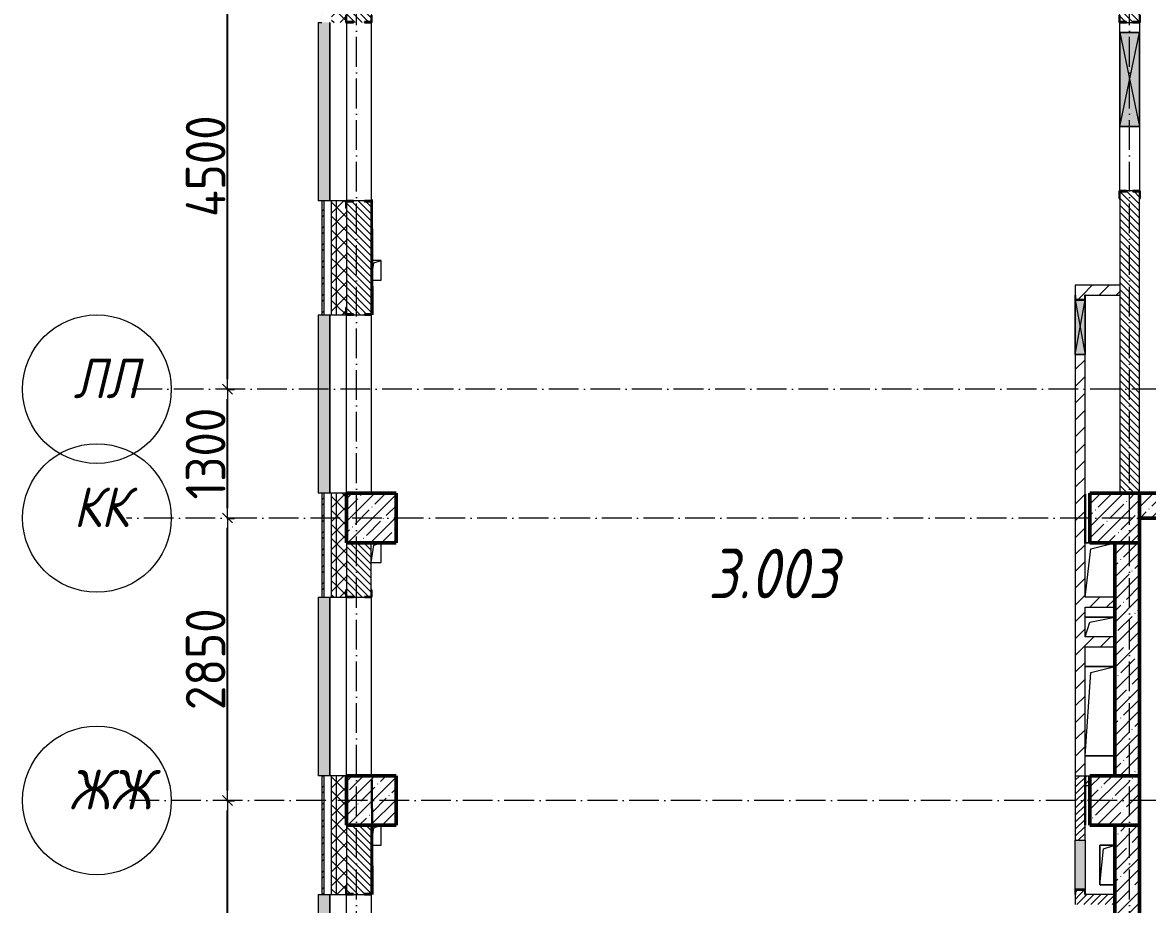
# Model space of a CAD drawing. Header units: millimetres. Extents: x -213536 to 1564669, y -45299 to 942238.
# Drawn here: x 544003 to 555352, y 344162 to 353062 of the extents above; entities that cross this region are included whole.
import ezdxf

# ---------------------------------------------------------------- set-up
doc = ezdxf.new("R2010")
doc.units = ezdxf.units.MM
doc.linetypes.add('50_200_ШТРИХ_1Т_ш5_п1_п1_', pattern=[700, 500, -100, 0, -100])
for name, color, linetype, lineweight in [('2.4) ПГП вычит ЖБбалки 0.4 м -', 24, 'Continuous', 30), ('5) Швы', 2, 'Continuous', 30), ('A-____-____-DIMS', 7, 'Continuous', 9), ('A-DETL-GENF-OTLN', 7, 'Continuous', 9), ('A-FLOR-____-OTLN', 7, 'Continuous', 9), ('A-GENM-____-MCUT', 7, 'Continuous', 25), ('A-GENM-____-OTLN', 7, 'Continuous', 9), ('A-GENM-____-OTLN-1', 7, 'Continuous', 25), ('A-GLAZ-____-OTLN', 7, 'Continuous', 9), ('A-WALL-____-MCUT', 7, 'Continuous', 13), ('A-WALL-____-MCUT-1', 7, 'Continuous', 9), ('A-WALL-____-MCUT-2', 7, 'Continuous', 50), ('A-WALL-____-OTLN', 7, 'Continuous', 9), ('A-WALL-____-PATT-1', 7, 'Continuous', 9), ('A-WALL-FNSH-MCUT-1', 7, 'Continuous', 9), ('I-WALL-____-OTLN', 7, 'Continuous', 9), ('S-COLS-____-MCUT', 7, 'Continuous', 50), ('S-COLS-____-OTLN', 7, 'Continuous', 9), ('S-GRID-____-IDEN', 7, 'Continuous', 9), ('S-GRID-____-OTLN-1', 7, '50_200_ШТРИХ_1Т_ш5_п1_п1_', 9), ('Марки помещений', 7, 'Continuous', 9)]:
    doc.layers.add(name, color=color, linetype=linetype, lineweight=lineweight)
doc.layers.add('A-GLAZ-____-OTLN-1', color=7, linetype='Continuous', lineweight=9, true_color=0xc0c0c0)
doc.styles.add('ISOCPEUR_I_2', font='isocpeui.ttf', dxfattribs={"width": 0.85, "height": 2.3})
doc.styles.add('ISOCPEUR_I_9', font='isocpeui.ttf', dxfattribs={"width": 0.9, "height": 250})
doc.styles.add('СПДС', font='isocpeur.ttf', dxfattribs={"width": 0.9})
doc.dimstyles.new('Размера А3', dxfattribs={"dimtxt": 200, "dimasz": 100, "dimexe": 70, "dimexo": 100, "dimgap": 20, "dimtad": 1, "dimdec": 0, "dimrnd": 10, "dimzin": 0, "dimdsep": 46, "dimtxsty": 'СПДС', "dimblk": 'ARROWHEAD_6', "dimcen": 1, "dimclrd": 256, "dimclre": 256, "dimclrt": 256, "dimazin": 0, "dimtfac": 1, "dimtdec": 0, "dimtmove": 2, "dimatfit": 3, "dimfxl": 1, "dimtolj": 1, "dimtzin": 0, "dimarcsym": 0})
pattern_1 = [(135, (549721.475, 286281.11), (-35.35534, -35.35534), [])]
pattern_2 = [(45, (549721.475, 286281.11), (-35.35534, 35.35534), [])]
pattern_3 = [(45, (549721.47, 286281.11), (-114.04925, 114.04925), []), (45, (549835.52, 286281.11), (-114.04925, 114.04925), [201.612, -40.322, 3.353, -36.97])]
pattern_4 = [(45, (549721.47, 286281.11), (-84.85281, 84.85281), [])]
pattern_5 = [(45, (549721.47, 286281.11), (-70.71068, 70.71068), []), (135, (549721.47, 286281.11), (-70.71068, -70.71068), [])]

# ---------------------------------------------------------------- blocks, each defined once
blk = doc.blocks.new('BSC_Колонна _Прямоугольная - 500х500-V25-АР1_План отверстий 3 этажа в осях 1-64_Ю-ЯЯ')
at = {"layer": 'S-COLS-____-OTLN'}
h = blk.add_hatch(dxfattribs=at)
h.set_pattern_fill('FP_32', color=256, style=0, pattern_type=2)
h.set_pattern_definition([(45, (2200, -61781.04), (-114.04925, 114.04925), []), (45, (2314.05, -61781.04), (-114.04925, 114.04925), [201.613, -40.323, 3.353, -36.97])])
h.paths.add_polyline_path([(-250, -250), (250, -250), (250, 250), (-250, 250)], flags=0)
at = {"layer": 'S-COLS-____-MCUT'}
for p, q in [((250, 250), (-250, 250)), ((-250, 250), (-250, -250)), ((250, -250), (250, 250)), ((-250, -250), (250, -250))]:
    blk.add_line(p, q, dxfattribs=at)
blk = doc.blocks.new('BSC_Колонна _Прямоугольная - 500х500-V29-АР1_План отверстий 3 этажа в осях 1-64_Ю-ЯЯ')
at = {"layer": 'S-COLS-____-OTLN'}
h = blk.add_hatch(dxfattribs=at)
h.set_pattern_fill('FP_36', color=256, style=0, pattern_type=2)
h.set_pattern_definition([(45, (-5300, -61781.04), (-114.04925, 114.04925), []), (45, (-5185.95, -61781.04), (-114.04925, 114.04925), [201.613, -40.323, 3.353, -36.97])])
h.paths.add_polyline_path([(-250, -250), (250, -250), (250, 250), (-250, 250)], flags=0)
at = {"layer": 'S-COLS-____-MCUT'}
for p, q in [((250, 250), (-250, 250)), ((-250, 250), (-250, -250)), ((250, -250), (250, 250)), ((-250, -250), (250, -250))]:
    blk.add_line(p, q, dxfattribs=at)
blk = doc.blocks.new('BSC_Колонна _Прямоугольная - 500х500-V58-АР1_План отверстий 3 этажа в осях 1-64_Ю-ЯЯ')
at = {"layer": 'S-COLS-____-OTLN'}
h = blk.add_hatch(dxfattribs=at)
h.set_pattern_fill('FP_66', color=256, style=0, pattern_type=2)
h.set_pattern_definition([(45, (2200, -58931.04), (-114.04925, 114.04925), []), (45, (2314.05, -58931.04), (-114.04925, 114.04925), [201.613, -40.323, 3.353, -36.97])])
h.paths.add_polyline_path([(-250, -250), (250, -250), (250, 250), (-250, 250), (-250, -93)], flags=0)
at = {"layer": 'S-COLS-____-MCUT'}
for p, q in [((250, 250), (-250, 250)), ((-250, 250), (-250, -250)), ((250, -250), (250, 250)), ((-250, -250), (250, -250))]:
    blk.add_line(p, q, dxfattribs=at)
blk = doc.blocks.new('BSC_Колонна _Прямоугольная - 500х500-V59-АР1_План отверстий 3 этажа в осях 1-64_Ю-ЯЯ')
at = {"layer": 'S-COLS-____-OTLN'}
h = blk.add_hatch(dxfattribs=at)
h.set_pattern_fill('FP_67', color=256, style=0, pattern_type=2)
h.set_pattern_definition([(45, (-5300, -58931.04), (-114.04925, 114.04925), []), (45, (-5185.95, -58931.04), (-114.04925, 114.04925), [201.613, -40.323, 3.353, -36.97])])
h.paths.add_polyline_path([(-250, -250), (250, -250), (250, 250), (-250, 250)], flags=0)
at = {"layer": 'S-COLS-____-MCUT'}
for p, q in [((250, 250), (-250, 250)), ((-250, 250), (-250, -250)), ((250, -250), (250, 250)), ((-250, -250), (250, -250))]:
    blk.add_line(p, q, dxfattribs=at)
blk = doc.blocks.new('Фахверк_СКБ_Уголок - 250_2700-27497298-АР1_План отверстий 3 этажа в осях 1-64_Ю-ЯЯ')
at = {"layer": 'A-GENM-____-MCUT'}
for p, q in [((200, 181), (125, 181)), ((125, 181), (125, 106)), ((131, 106), (131, 175)), ((131, 175), (200, 175)), ((200, 175), (200, 181)), ((125, 106), (131, 106)), ((131, -6), (125, -6)), ((125, -6), (125, -81)), ((125, -81), (200, -81)), ((131, -75), (131, -6)), ((200, -75), (131, -75)), ((200, -81), (200, -75))]:
    blk.add_line(p, q, dxfattribs=at)
blk = doc.blocks.new('Фахверк_СКБ_Уголок - 200_3960-28268576-АР1_План отверстий 3 этажа в осях 1-64_Ю-ЯЯ')
at = {"layer": 'A-GENM-____-MCUT'}
for p, q in [((200, 156), (125, 156)), ((125, 156), (125, 81)), ((131, 81), (131, 150)), ((131, 150), (200, 150)), ((200, 150), (200, 156)), ((125, 81), (131, 81)), ((131, 19), (125, 19)), ((125, 19), (125, -56)), ((131, -50), (131, 19)), ((125, -56), (200, -56)), ((200, -50), (131, -50)), ((200, -56), (200, -50))]:
    blk.add_line(p, q, dxfattribs=at)
blk = doc.blocks.new('154_Стойка_СКБ_Уголок - СМ-2480_200-28346303-АР1_План отверстий 3 этажа в осях 1-64_Ю-ЯЯ')
at = {"layer": 'A-GENM-____-MCUT'}
for p, q in [((125, 156), (125, 81)), ((200, 156), (125, 156)), ((131, 81), (131, 150)), ((131, 150), (200, 150)), ((200, 150), (200, 156)), ((125, 81), (131, 81)), ((131, 19), (125, 19)), ((125, 19), (125, -56)), ((131, -50), (131, 19)), ((125, -56), (200, -56)), ((200, -50), (131, -50)), ((200, -56), (200, -50))]:
    blk.add_line(p, q, dxfattribs=at)
blk = doc.blocks.new('Стойка_Влож_Полоса боковая - Полоса-V164-АР1_План отверстий 3 этажа в осях 1-64_Ю-ЯЯ')
at = {"layer": 'A-GENM-____-OTLN'}
for p, q in [((-5, 60), (0, 60)), ((-5, -60), (-5, 60)), ((0, 31), (0, -31)), ((0, -60), (-5, -60))]:
    blk.add_line(p, q, dxfattribs=at)
blk = doc.blocks.new('AR_Отверстие Ниша - Лючок-32403493-АР1_План отверстий 3 этажа в осях 1-64_Ю-ЯЯ')
at = {"layer": 'A-GLAZ-____-OTLN'}
blk.add_hatch(color=256, dxfattribs=at).paths.add_polyline_path([(-250, 50), (-250, -50), (250, -50), (250, 50)], flags=0)
for p, q in [((-250, 50), (250, 50)), ((250, 50), (250, -50)), ((250, -50), (-250, -50))]:
    blk.add_line(p, q, dxfattribs=at)
blk = doc.blocks.new('154_Фахверк_СКБ_Швеллер - Тип_100_3960_зеркало-29769493-АР1_План отверстий 3 этажа в осях 1-64_Ю-ЯЯ')
at = {"layer": 'A-GENM-____-MCUT'}
for p, q in [((175, 50), (125, 50)), ((125, 50), (125, -50)), ((128, 47), (175, 47)), ((128, -47), (128, 47)), ((175, 47), (175, 50)), ((125, -50), (175, -50)), ((175, -47), (128, -47)), ((175, -50), (175, -47))]:
    blk.add_line(p, q, dxfattribs=at)
blk = doc.blocks.new('AR_Отверстие прямоугольное _в плите_ - AR_Отверстие прямоугольное _в плите_-30459278-АР1_План отверстий 3 этажа в осях 1-64_Ю-ЯЯ')
at = {"layer": 'A-GENM-____-OTLN'}
for p, q in [((75, 200), (-75, 200)), ((-75, 200), (-75, -200)), ((-75, -200), (-37, 163)), ((-37, 163), (75, 200)), ((-75, -200), (75, -200))]:
    blk.add_line(p, q, dxfattribs=at)
blk = doc.blocks.new('AR_Отверстие прямоугольное _в плите_ - AR_Отверстие прямоугольное _в плите_-30510733-АР1_План отверстий 3 этажа в осях 1-64_Ю-ЯЯ')
at = {"layer": 'A-GENM-____-OTLN'}
for p, q in [((50, 100), (-50, 100)), ((-50, -100), (-25, 75)), ((-25, 75), (50, 100)), ((50, -100), (50, 100)), ((-50, -100), (50, -100))]:
    blk.add_line(p, q, dxfattribs=at)
blk = doc.blocks.new('AR_Отверстие прямоугольное _в плите_ - AR_Отверстие прямоугольное _в плите_-V195-АР1_План отверстий 3 этажа в осях 1-64_Ю-ЯЯ')
at = {"layer": 'A-GENM-____-OTLN'}
for p, q in [((150, 100), (-150, 100)), ((-150, -100), (-100, 50)), ((-100, 50), (150, 100))]:
    blk.add_line(p, q, dxfattribs=at)
blk = doc.blocks.new('AR_Отверстие прямоугольное _в плите_ - AR_Отверстие прямоугольное _в плите_-30552638-АР1_План отверстий 3 этажа в осях 1-64_Ю-ЯЯ')
at = {"layer": 'A-GENM-____-OTLN'}
for p, q in [((-100, 275), (-150, 275)), ((-90, 215), (150, 275)), ((-150, -275), (-90, 215))]:
    blk.add_line(p, q, dxfattribs=at)
blk = doc.blocks.new('AR_Отверстие прямоугольное _в плите_ - AR_Отверстие прямоугольное _в плите_-V197-АР1_План отверстий 3 этажа в осях 1-64_Ю-ЯЯ')
at = {"layer": 'A-GENM-____-OTLN'}
for p, q in [((150, 450), (-150, 450)), ((-150, -450), (-90, 390)), ((-90, 390), (150, 450)), ((-150, -450), (150, -450))]:
    blk.add_line(p, q, dxfattribs=at)
blk = doc.blocks.new('Отлив_СКБ - Отлив витража_120_НВФ-31885689-АР1_План отверстий 3 этажа в осях 1-64_Ю-ЯЯ')
at = {"layer": 'A-GLAZ-____-OTLN-1'}
for points in [[(1800, 2), (1800, 120), (0, 120), (0, 2), (737, 2)], [(1800, 0), (1800, 2), (0, 2), (0, 0), (737, 0)]]:
    blk.add_hatch(color=256, dxfattribs=at).paths.add_polyline_path(points, flags=0)
at = {"layer": 'A-GLAZ-____-OTLN'}
for p, q in [((0, 83), (0, 120)), ((1800, 120), (0, 120)), ((1800, 120), (1800, 83)), ((0, 2), (1800, 2)), ((1800, 0), (0, 0))]:
    blk.add_line(p, q, dxfattribs=at)
blk = doc.blocks.new('AR_Отверстие прямоугольное _в стене_ - AR_Отверстие прямоугольное _в стене__ОВ-36912551-АР1_План отверстий 3 этажа в осях 1-64_Ю-ЯЯ')
at = {"layer": 'A-GLAZ-____-OTLN'}
blk.add_hatch(color=256, dxfattribs=at).paths.add_polyline_path([(275, -50), (275, 50), (-275, 50), (-275, -50)], flags=0)
at = {"layer": 'A-DETL-GENF-OTLN'}
for p, q in [((-275, -50), (-275, 50)), ((-275, 50), (275, 50)), ((275, 50), (-275, -50)), ((-275, 50), (275, -50)), ((275, 50), (-275, 50)), ((-275, 50), (-275, -50)), ((275, -50), (-275, -50)), ((-275, -50), (275, -50))]:
    blk.add_line(p, q, dxfattribs=at)
blk = doc.blocks.new('AR_Отверстие прямоугольное _в стене_ - AR_Отверстие прямоугольное _в стене__ОВ-36911224-АР1_План отверстий 3 этажа в осях 1-64_Ю-ЯЯ')
at = {"layer": 'A-GLAZ-____-OTLN'}
blk.add_hatch(color=256, dxfattribs=at).paths.add_polyline_path([(-475, -100), (475, -100), (475, 100), (-475, 100)], flags=0)
at = {"layer": 'A-DETL-GENF-OTLN'}
for p, q in [((-475, -100), (-475, 100)), ((-475, 100), (475, 100)), ((475, 100), (-475, -100)), ((-475, 100), (475, -100)), ((475, 100), (-475, 100)), ((-475, 100), (-475, -100)), ((475, 100), (475, -100)), ((475, -100), (475, 100)), ((475, -100), (-475, -100)), ((-475, -100), (475, -100))]:
    blk.add_line(p, q, dxfattribs=at)
blk = doc.blocks.new('154_Фахверк_СКБ_Швеллер - Тип_100_3960_зеркало-28515619-АР1_План отверстий 3 этажа в осях 1-64_Ю-ЯЯ')
at = {"layer": 'A-GENM-____-MCUT'}
for p, q in [((175, 50), (125, 50)), ((125, 50), (125, -50)), ((128, 47), (175, 47)), ((128, -47), (128, 47)), ((175, 47), (175, 50)), ((125, -50), (175, -50)), ((175, -47), (128, -47)), ((175, -50), (175, -47))]:
    blk.add_line(p, q, dxfattribs=at)
blk = doc.blocks.new('Ось сетки - Круг_Ø6_00__ISO-2_5_0_9K_-25732049-АР1_План отверстий 3 этажа в осях 1-64_Ю-ЯЯ')
at = {"layer": 'S-GRID-____-IDEN'}
blk.add_circle((0, 0), 3, dxfattribs=at)
blk = doc.blocks.new('ARROWHEAD_6')
at = {"color": 0, "linetype": 'Continuous'}
for p, q in [((0, 0), (-1, 0)), ((-0.5, -0.5), (0.5, 0.5))]:
    blk.add_line(p, q, dxfattribs=at)
blk = doc.blocks.new('*D5438')
at = {"layer": 'A-____-____-DIMS', "lineweight": -2, "transparency": 16777216}
for p, q in [((546064, 345212), (546140, 345212)), ((546070, 341662), (546070, 345112)), ((546064, 341562), (546140, 341562))]:
    blk.add_line(p, q, dxfattribs=at)
at = {"layer": 'Defpoints', "color": 0, "lineweight": 50, "transparency": 16777216}
for p in [(545964, 345212), (546070, 345212), (545964, 341562)]:
    blk.add_point(p, dxfattribs=at)
at = {"layer": 'A-____-____-DIMS', "lineweight": -2, "transparency": 16777216, "xscale": 100, "yscale": 100, "zscale": 100}
for p, rotation in [((546070, 345212), 90), ((546070, 341562), 270)]:
    blk.add_blockref('ARROWHEAD_6', p, dxfattribs=dict(at, rotation=rotation))
at = {"layer": 'A-____-____-DIMS', "transparency": 16777216, "insert": (545850, 343387), "char_height": 400, "attachment_point": 5, "rotation": 90, "style": 'СПДС'}
blk.add_mtext('\\A1;3650', dxfattribs=at)
blk = doc.blocks.new('*D5439')
at = {"layer": 'A-____-____-DIMS', "lineweight": -2, "transparency": 16777216}
for p, q in [((546064, 348062), (546140, 348062)), ((546070, 345312), (546070, 347962)), ((546064, 345212), (546140, 345212))]:
    blk.add_line(p, q, dxfattribs=at)
at = {"layer": 'Defpoints', "color": 0, "lineweight": 50, "transparency": 16777216}
for p in [(545964, 348062), (546070, 348062), (545964, 345212)]:
    blk.add_point(p, dxfattribs=at)
at = {"layer": 'A-____-____-DIMS', "lineweight": -2, "transparency": 16777216, "xscale": 100, "yscale": 100, "zscale": 100}
for p, rotation in [((546070, 348062), 90), ((546070, 345212), 270)]:
    blk.add_blockref('ARROWHEAD_6', p, dxfattribs=dict(at, rotation=rotation))
at = {"layer": 'A-____-____-DIMS', "transparency": 16777216, "insert": (545850, 346637), "char_height": 400, "attachment_point": 5, "rotation": 90, "style": 'СПДС'}
blk.add_mtext('\\A1;2850', dxfattribs=at)
blk = doc.blocks.new('*D5440')
at = {"layer": 'A-____-____-DIMS', "lineweight": -2, "transparency": 16777216}
for p, q in [((546064, 349362), (546140, 349362)), ((546070, 348162), (546070, 349262)), ((546064, 348062), (546140, 348062))]:
    blk.add_line(p, q, dxfattribs=at)
at = {"layer": 'Defpoints', "color": 0, "lineweight": 50, "transparency": 16777216}
for p in [(545964, 349362), (546070, 349362), (545964, 348062)]:
    blk.add_point(p, dxfattribs=at)
at = {"layer": 'A-____-____-DIMS', "lineweight": -2, "transparency": 16777216, "xscale": 100, "yscale": 100, "zscale": 100}
for p, rotation in [((546070, 349362), 90), ((546070, 348062), 270)]:
    blk.add_blockref('ARROWHEAD_6', p, dxfattribs=dict(at, rotation=rotation))
at = {"layer": 'A-____-____-DIMS', "transparency": 16777216, "insert": (545850, 348712), "char_height": 400, "attachment_point": 5, "rotation": 90, "style": 'СПДС'}
blk.add_mtext('\\A1;1300', dxfattribs=at)
blk = doc.blocks.new('*D5441')
at = {"layer": 'A-____-____-DIMS', "lineweight": -2, "transparency": 16777216}
for p, q in [((546064, 353862), (546140, 353862)), ((546070, 349462), (546070, 353762)), ((546064, 349362), (546140, 349362))]:
    blk.add_line(p, q, dxfattribs=at)
at = {"layer": 'Defpoints', "color": 0, "lineweight": 50, "transparency": 16777216}
for p in [(545964, 353862), (546070, 353862), (545964, 349362)]:
    blk.add_point(p, dxfattribs=at)
at = {"layer": 'A-____-____-DIMS', "lineweight": -2, "transparency": 16777216, "xscale": 100, "yscale": 100, "zscale": 100}
for p, rotation in [((546070, 353862), 90), ((546070, 349362), 270)]:
    blk.add_blockref('ARROWHEAD_6', p, dxfattribs=dict(at, rotation=rotation))
at = {"layer": 'A-____-____-DIMS', "transparency": 16777216, "insert": (545850, 351612), "char_height": 400, "attachment_point": 5, "rotation": 90, "style": 'СПДС'}
blk.add_mtext('\\A1;4500', dxfattribs=at)

msp = doc.modelspace()

# ---------------------------------------------------------------- hatches: boundary and pattern name
at = {"layer": 'A-WALL-____-PATT-1'}
h = msp.add_hatch(dxfattribs=at)
h.set_pattern_fill('FP_6', color=256, style=0, pattern_type=2)
h.set_pattern_definition([(45, (549721.47, 286281.11), (-85.53659, 85.53659), []), (45, (549778.5, 286281.11), (-85.53659, 85.53659), [])])
h.paths.add_polyline_path([(547021.5, 341212.2), (547041.5, 341212.2), (547041.5, 342462.2), (547021.5, 342462.2), (547021.5, 341890.1)], flags=0)
h.paths.add_polyline_path([(547021.5, 344262.2), (547041.5, 344262.2), (547041.5, 345462.2), (547021.5, 345462.2), (547021.5, 345119)], flags=0)
h.paths.add_polyline_path([(547041.5, 347262.2), (547041.5, 348312.2), (547021.5, 348312.2), (547021.5, 347262.2)], flags=0)
h.paths.add_polyline_path([(547041.5, 350112.2), (547041.5, 351262.2), (547021.5, 351262.2), (547021.5, 350112.2)], flags=0)
h.paths.add_polyline_path([(547021.5, 353062.2), (547041.5, 353062.2), (547041.5, 354132.2), (547021.5, 354132.2), (547021.5, 353191.5)], flags=0)
h = msp.add_hatch(dxfattribs=at)
h.set_pattern_fill('FP_4', color=256, style=0, pattern_type=2)
h.set_pattern_definition(pattern_5)
h.paths.add_polyline_path([(547121.5, 341312.2), (547171.5, 341312.2), (547171.5, 342462.2), (547121.5, 342462.2), (547121.5, 341890.1)], flags=0)
h.paths.add_polyline_path([(547121.5, 344262.2), (547171.5, 344262.2), (547171.5, 345462.2), (547121.5, 345462.2), (547121.5, 345119)], flags=0)
h.paths.add_polyline_path([(547121.5, 347262.2), (547171.5, 347262.2), (547171.5, 348312.2), (547121.5, 348312.2)], flags=0)
h.paths.add_polyline_path([(547171.5, 350112.2), (547171.5, 351262.2), (547121.5, 351262.2), (547121.5, 350112.2)], flags=0)
h.paths.add_polyline_path([(547121.5, 353062.2), (547171.5, 353062.2), (547171.5, 353962.2), (547121.5, 353962.2), (547121.5, 353191.5)], flags=0)
h = msp.add_hatch(dxfattribs=at)
h.set_pattern_fill('FP_4', color=256, style=0, pattern_type=2)
h.set_pattern_definition(pattern_5)
h.paths.add_polyline_path([(547171.5, 341362.2), (547271.5, 341362.2), (547271.5, 342387.2), (547265.5, 342387.2), (547265.5, 342462.2), (547171.5, 342462.2), (547171.5, 341890.1)], flags=0)
h.paths.add_polyline_path([(547265.5, 344262.2), (547265.5, 344337.2), (547271.5, 344337.2), (547271.5, 345462.2), (547171.5, 345462.2), (547171.5, 344262.2)], flags=0)
h.paths.add_polyline_path([(547171.5, 347262.2), (547265.5, 347262.2), (547265.5, 347337.2), (547271.5, 347337.2), (547271.5, 348312.2), (547171.5, 348312.2), (547171.5, 347337.2)], flags=0)
h.paths.add_polyline_path([(547265.5, 350112.2), (547265.5, 350187.2), (547271.5, 350187.2), (547271.5, 351187.2), (547265.5, 351187.2), (547265.5, 351262.2), (547171.5, 351262.2), (547171.5, 350112.2)], flags=0)
h.paths.add_polyline_path([(547265.5, 353062.2), (547265.5, 353137.2), (547271.5, 353137.2), (547271.5, 353962.2), (547171.5, 353962.2), (547171.5, 353062.2)], flags=0)
h = msp.add_hatch(dxfattribs=at)
h.set_pattern_fill('FP_9', color=256, style=0, pattern_type=2)
h.set_pattern_definition(pattern_1)
h.paths.add_polyline_path([(547340.5, 350112.2), (547452.5, 350112.2), (547452.5, 350118.2), (547521.5, 350118.2), (547521.5, 351256.2), (547452.5, 351256.2), (547452.5, 351262.2), (547340.5, 351262.2), (547340.5, 351256.2), (547271.5, 351256.2), (547271.5, 350118.2), (547340.5, 350118.2)], flags=0)
h.paths.add_polyline_path([(547340.5, 353062.2), (547452.5, 353062.2), (547452.5, 353068.2), (547521.5, 353068.2), (547521.5, 353462.2), (547271.5, 353462.2), (547271.5, 353068.2), (547340.5, 353068.2)], flags=0)
h = msp.add_hatch(dxfattribs=at)
h.set_pattern_fill('FP_9', color=256, style=0, pattern_type=2)
h.set_pattern_definition(pattern_1)
h.paths.add_polyline_path([(555271.5, 348312.2), (555271.5, 351356.2), (555202.5, 351356.2), (555202.5, 351362.2), (555140.5, 351362.2), (555140.5, 351356.2), (555071.5, 351356.2), (555071.5, 348312.2)], flags=0)
h.paths.add_polyline_path([(555202.5, 353062.2), (555202.5, 353068.2), (555271.5, 353068.2), (555271.5, 353462.2), (555071.5, 353462.2), (555071.5, 353068.2), (555140.5, 353068.2), (555140.5, 353062.2)], flags=0)
h = msp.add_hatch(dxfattribs=at)
h.set_pattern_fill('FP_7', color=256, style=0, pattern_type=2)
h.set_pattern_definition(pattern_4)
h.paths.add_polyline_path([(554721.5, 350312.2), (555071.5, 350312.2), (555071.5, 350412.2), (554621.5, 350412.2), (554621.5, 350312.2), (554718.5, 350312.2)], flags=0)
h = msp.add_hatch(dxfattribs=at)
h.set_pattern_fill('FP_7', color=256, style=0, pattern_type=2)
h.set_pattern_definition(pattern_4)
h.paths.add_polyline_path([(554721.5, 345462.2), (554721.5, 349712.2), (554621.5, 349712.2), (554621.5, 345462.2)], flags=0)
h.paths.add_polyline_path([(554624.5, 350265.2), (554718.5, 350265.2), (554718.5, 350312.2), (554624.5, 350312.2)], flags=0)
h = msp.add_hatch(dxfattribs=at)
h.set_pattern_fill('FP_12', color=256, style=0, pattern_type=2)
h.set_pattern_definition(pattern_3)
h.paths.add_polyline_path([(557321.5, 348062.2), (557321.5, 348312.2), (557121.5, 348312.2), (557121.5, 348062.2)], flags=0)
h.paths.add_polyline_path([(555271.5, 348062.2), (555521.5, 348062.2), (555521.5, 348312.2), (555271.5, 348312.2)], flags=0)
h = msp.add_hatch(dxfattribs=at)
h.set_pattern_fill('FP_9', color=256, style=0, pattern_type=2)
h.set_pattern_definition(pattern_1)
h.paths.add_polyline_path([(547340.5, 347262.2), (547452.5, 347262.2), (547452.5, 347268.2), (547521.5, 347268.2), (547521.5, 347811.8), (547271.5, 347811.8), (547271.5, 347268.2), (547340.5, 347268.2)], flags=0)
h = msp.add_hatch(dxfattribs=at)
h.set_pattern_fill('FP_12', color=256, style=0, pattern_type=2)
h.set_pattern_definition(pattern_3)
h.paths.add_polyline_path([(555271.5, 345462.2), (555271.5, 347812.2), (555021.5, 347812.2), (555021.5, 345462.2)], flags=0)
h = msp.add_hatch(dxfattribs=at)
h.set_pattern_fill('FP_7', color=256, style=0, pattern_type=2)
h.set_pattern_definition(pattern_4)
h.paths.add_polyline_path([(555021.5, 347162.2), (555021.5, 347262.2), (554721.5, 347262.2), (554721.5, 347162.2)], flags=0)
h = msp.add_hatch(dxfattribs=at)
h.set_pattern_fill('FP_7', color=256, style=0, pattern_type=2)
h.set_pattern_definition(pattern_4)
h.paths.add_polyline_path([(555021.5, 346762.2), (555021.5, 346862.2), (554721.5, 346862.2), (554721.5, 346762.2)], flags=0)
h = msp.add_hatch(dxfattribs=at)
h.set_pattern_fill('FP_8', color=256, style=0, pattern_type=2)
h.set_pattern_definition(pattern_2)
h.paths.add_polyline_path([(554721.5, 345362.2), (554771.5, 345362.2), (554771.5, 345462.2), (554621.5, 345462.2), (554621.5, 345362.2)], flags=0)
h = msp.add_hatch(dxfattribs=at)
h.set_pattern_fill('FP_8', color=256, style=0, pattern_type=2)
h.set_pattern_definition(pattern_2)
h.paths.add_polyline_path([(554718.5, 344262.2), (554718.5, 344309.2), (554624.5, 344309.2), (554624.5, 344262.2), (554671.5, 344262.2)], flags=0)
h.paths.add_polyline_path([(554621.5, 344812.2), (554721.5, 344812.2), (554721.5, 345362.2), (554621.5, 345362.2)], flags=0)
h = msp.add_hatch(dxfattribs=at)
h.set_pattern_fill('FP_9', color=256, style=0, pattern_type=2)
h.set_pattern_definition(pattern_1)
h.paths.add_polyline_path([(547521.5, 341962.2), (547521.5, 342456.2), (547452.5, 342456.2), (547452.5, 342462.2), (547340.5, 342462.2), (547340.5, 342456.2), (547271.5, 342456.2), (547271.5, 341962.2)], flags=0)
h.paths.add_polyline_path([(547452.5, 344262.2), (547452.5, 344268.2), (547521.5, 344268.2), (547521.5, 344962.2), (547271.5, 344962.2), (547271.5, 344268.2), (547340.5, 344268.2), (547340.5, 344262.2)], flags=0)
h = msp.add_hatch(dxfattribs=at)
h.set_pattern_fill('FP_12', color=256, style=0, pattern_type=2)
h.set_pattern_definition(pattern_3)
h.paths.add_polyline_path([(555271.5, 341712.2), (555271.5, 344962.2), (555021.5, 344962.2), (555021.5, 341712.2)], flags=0)
h = msp.add_hatch(dxfattribs=at)
h.set_pattern_fill('FP_8', color=256, style=0, pattern_type=2)
h.set_pattern_definition(pattern_2)
h.paths.add_polyline_path([(554718.5, 344162.2), (555021.5, 344162.2), (555021.5, 344262.2), (554621.5, 344262.2), (554621.5, 344162.2)], flags=0)

# ---------------------------------------------------------------- linework, layer by layer
at = {"layer": '2.4) ПГП вычит ЖБбалки 0.4 м -'}
for points in [[(554721.5, 347804.2), (554721.5, 348304.2)], [(554721.5, 344962.2), (554721.5, 345462.2)]]:
    msp.add_lwpolyline(points, dxfattribs=at)
at = {"layer": '5) Швы', "lineweight": 30}
for points in [[(547533.5, 350112.2), (547527.5, 351274.7)], [(547533.5, 344262.2), (547527.5, 345424.7)]]:
    msp.add_lwpolyline(points, dxfattribs=at)
at = {"layer": '5) Швы'}
for points in [[(547771.5, 348312.2), (547521.5, 348312.2)], [(547765.5, 347812.2), (547765.5, 348312.2)], [(547771.5, 347812.2), (547521.5, 347812.2)], [(547771.5, 345462.2), (547521.5, 345462.2)], [(547771.5, 344962.2), (547771.5, 345462.2)], [(547771.5, 344962.2), (547521.5, 344962.2)]]:
    msp.add_lwpolyline(points, dxfattribs=at)
at = {"layer": 'A-FLOR-____-OTLN'}
for p, q in [((554721.5, 347812.2), (554771.5, 347812.2)), ((554721.5, 347062.2), (555021.5, 347062.2)), ((554721.5, 346562.2), (555021.5, 346562.2)), ((555021.5, 345662.2), (554721.5, 345662.2)), ((554871.5, 344762.2), (555021.5, 344762.2)), ((554871.5, 344362.2), (554871.5, 344762.2)), ((555021.5, 344362.2), (554871.5, 344362.2))]:
    msp.add_line(p, q, dxfattribs=at)
at = {"layer": 'A-WALL-____-MCUT'}
for p, q in [((555140.5, 353062.2), (555202.5, 353062.2)), ((547265.5, 351262.2), (547041.5, 351262.2)), ((547041.5, 351262.2), (547041.5, 350112.2)), ((547452.5, 351262.2), (547340.5, 351262.2)), ((555071.5, 351287.2), (555071.5, 348312.2)), ((555271.5, 348312.2), (555271.5, 351287.2)), ((547521.5, 350187.2), (547521.5, 351187.2)), ((547041.5, 350112.2), (547265.5, 350112.2)), ((547340.5, 350112.2), (547452.5, 350112.2)), ((547271.5, 348312.2), (547041.5, 348312.2)), ((547041.5, 348312.2), (547041.5, 347262.2)), ((547521.5, 347811.8), (547271.5, 347811.8)), ((547521.5, 347337.2), (547521.5, 347811.8)), ((547041.5, 347262.2), (547265.5, 347262.2)), ((547340.5, 347262.2), (547452.5, 347262.2)), ((547271.5, 345462.2), (547041.5, 345462.2)), ((547041.5, 345462.2), (547041.5, 344262.2)), ((547521.5, 344337.2), (547521.5, 344962.2)), ((547041.5, 344262.2), (547265.5, 344262.2)), ((547340.5, 344262.2), (547452.5, 344262.2))]:
    msp.add_line(p, q, dxfattribs=at)
at = {"layer": 'A-WALL-____-MCUT-1'}
for p, q in [((547121.5, 350112.2), (547121.5, 351262.2)), ((547171.5, 350112.2), (547171.5, 351262.2)), ((547271.5, 351187.2), (547271.5, 350187.2)), ((547121.5, 347262.2), (547121.5, 348312.2)), ((547171.5, 347262.2), (547171.5, 348312.2)), ((547271.5, 347811.8), (547271.5, 347337.2)), ((547121.5, 344262.2), (547121.5, 345462.2)), ((547171.5, 344262.2), (547171.5, 345462.2)), ((547271.5, 344962.2), (547271.5, 344337.2))]:
    msp.add_line(p, q, dxfattribs=at)
at = {"layer": 'A-WALL-____-MCUT-2'}
for p, q in [((555521.5, 348312.2), (555271.5, 348312.2)), ((555271.5, 348062.2), (555521.5, 348062.2)), ((555021.5, 347812.2), (555021.5, 345462.2)), ((555271.5, 345462.2), (555271.5, 347812.2)), ((555021.5, 344962.2), (555021.5, 341712.2)), ((555271.5, 341462.2), (555271.5, 344962.2))]:
    msp.add_line(p, q, dxfattribs=at)
at = {"layer": 'A-WALL-____-OTLN'}
for p, q in [((547271.5, 353062.2), (547271.5, 351262.2)), ((547521.5, 353062.2), (547521.5, 351262.2)), ((547271.5, 348312.2), (547271.5, 350112.2)), ((547521.5, 350112.2), (547521.5, 348312.2)), ((547271.5, 345462.2), (547271.5, 347262.2)), ((547521.5, 347262.2), (547521.5, 345462.2)), ((547271.5, 342462.2), (547271.5, 344262.2)), ((547521.5, 344262.2), (547521.5, 342462.2))]:
    msp.add_line(p, q, dxfattribs=at)
at = {"layer": 'A-WALL-FNSH-MCUT-1'}
for p, q in [((547021.5, 351262.2), (547021.5, 350112.2)), ((547041.5, 351262.2), (547021.5, 351262.2)), ((555071.5, 350412.2), (554621.5, 350412.2)), ((554621.5, 350412.2), (554621.5, 350312.2)), ((554721.5, 350312.2), (555071.5, 350312.2)), ((547021.5, 350112.2), (547041.5, 350112.2)), ((554621.5, 349712.2), (554621.5, 344812.2)), ((554721.5, 347262.2), (554721.5, 349712.2)), ((547021.5, 348312.2), (547021.5, 347262.2)), ((547041.5, 348312.2), (547021.5, 348312.2)), ((547021.5, 347262.2), (547041.5, 347262.2)), ((555021.5, 347262.2), (554721.5, 347262.2)), ((554721.5, 346862.2), (554721.5, 347162.2)), ((554721.5, 347162.2), (555021.5, 347162.2)), ((555021.5, 346862.2), (554721.5, 346862.2)), ((554721.5, 345462.2), (554721.5, 346762.2)), ((554721.5, 346762.2), (555021.5, 346762.2)), ((547021.5, 345462.2), (547021.5, 344262.2)), ((547041.5, 345462.2), (547021.5, 345462.2)), ((554621.5, 345462.2), (554771.5, 345462.2)), ((554721.5, 344812.2), (554721.5, 345362.2)), ((554721.5, 345362.2), (554771.5, 345362.2)), ((547021.5, 344262.2), (547041.5, 344262.2)), ((554621.5, 344262.2), (554621.5, 344162.2)), ((555021.5, 344262.2), (554721.5, 344262.2))]:
    msp.add_line(p, q, dxfattribs=at)
at = {"layer": 'I-WALL-____-OTLN'}
for p, q in [((555071.5, 352962.2), (555071.5, 353062.2)), ((555271.5, 353062.2), (555271.5, 352962.2)), ((555071.5, 351362.2), (555071.5, 352012.2)), ((555271.5, 352012.2), (555271.5, 351362.2))]:
    msp.add_line(p, q, dxfattribs=at)
at = {"layer": 'S-GRID-____-OTLN-1', "color": 251, "ltscale": 0.6, "true_color": 0x636466}
for p, q in [((547371.5, 339172.7), (547371.5, 377174)), ((555171.5, 339172.7), (555171.5, 377174)), ((653795.9, 349362.2), (545052.7, 349362.2)), ((560650.9, 348062.2), (545052.7, 348062.2)), ((625201.5, 345212.2), (545052.7, 345212.2))]:
    msp.add_line(p, q, dxfattribs=at)

# ---------------------------------------------------------------- block references
at = {"layer": 'A-GENM-____-OTLN', "rotation": 269.9999999999999}
msp.add_blockref('Стойка_Влож_Полоса боковая - Полоса-V164-АР1_План отверстий 3 этажа в осях 1-64_Ю-ЯЯ', (555171.5, 351362.2), dxfattribs=at)
at = {"layer": 'A-GENM-____-OTLN'}
for name, p in [('AR_Отверстие прямоугольное _в плите_ - AR_Отверстие прямоугольное _в плите_-30510733-АР1_План отверстий 3 этажа в осях 1-64_Ю-ЯЯ', (547571.5, 350562.2)), ('AR_Отверстие прямоугольное _в плите_ - AR_Отверстие прямоугольное _в плите_-30510733-АР1_План отверстий 3 этажа в осях 1-64_Ю-ЯЯ', (547571.5, 347711.8)), ('AR_Отверстие прямоугольное _в плите_ - AR_Отверстие прямоугольное _в плите_-30552638-АР1_План отверстий 3 этажа в осях 1-64_Ю-ЯЯ', (554871.5, 347537.2)), ('AR_Отверстие прямоугольное _в плите_ - AR_Отверстие прямоугольное _в плите_-V195-АР1_План отверстий 3 этажа в осях 1-64_Ю-ЯЯ', (554871.5, 346962.2)), ('AR_Отверстие прямоугольное _в плите_ - AR_Отверстие прямоугольное _в плите_-V197-АР1_План отверстий 3 этажа в осях 1-64_Ю-ЯЯ', (554871.5, 346112.2)), ('AR_Отверстие прямоугольное _в плите_ - AR_Отверстие прямоугольное _в плите_-30510733-АР1_План отверстий 3 этажа в осях 1-64_Ю-ЯЯ', (547571.5, 344861.8)), ('AR_Отверстие прямоугольное _в плите_ - AR_Отверстие прямоугольное _в плите_-30459278-АР1_План отверстий 3 этажа в осях 1-64_Ю-ЯЯ', (554946.5, 344562.2))]:
    msp.add_blockref(name, p, dxfattribs=at)
at = {"layer": 'A-GENM-____-OTLN-1'}
for name, p, rotation in [('Фахверк_СКБ_Уголок - 250_2700-27497298-АР1_План отверстий 3 этажа в осях 1-64_Ю-ЯЯ', (547446.5, 352937.2), 89.99999999999991), ('Фахверк_СКБ_Уголок - 200_3960-28268576-АР1_План отверстий 3 этажа в осях 1-64_Ю-ЯЯ', (555221.5, 352937.2), 89.99999999999991), ('Фахверк_СКБ_Уголок - 250_2700-27497298-АР1_План отверстий 3 этажа в осях 1-64_Ю-ЯЯ', (547346.5, 351387.2), 269.9999999999999), ('154_Стойка_СКБ_Уголок - СМ-2480_200-28346303-АР1_План отверстий 3 этажа в осях 1-64_Ю-ЯЯ', (555121.5, 351487.2), 269.9999999999999), ('154_Фахверк_СКБ_Швеллер - Тип_100_3960_зеркало-28515619-АР1_План отверстий 3 этажа в осях 1-64_Ю-ЯЯ', (554671.5, 350137.2), 90.0000000000001), ('Фахверк_СКБ_Уголок - 250_2700-27497298-АР1_План отверстий 3 этажа в осях 1-64_Ю-ЯЯ', (547446.5, 349987.2), 89.99999999999991), ('Фахверк_СКБ_Уголок - 250_2700-27497298-АР1_План отверстий 3 этажа в осях 1-64_Ю-ЯЯ', (547446.5, 347137.2), 89.99999999999991), ('Фахверк_СКБ_Уголок - 250_2700-27497298-АР1_План отверстий 3 этажа в осях 1-64_Ю-ЯЯ', (547446.5, 344137.2), 89.99999999999991), ('154_Фахверк_СКБ_Швеллер - Тип_100_3960_зеркало-29769493-АР1_План отверстий 3 этажа в осях 1-64_Ю-ЯЯ', (554671.5, 344437.2), 269.9999999999999)]:
    msp.add_blockref(name, p, dxfattribs=dict(at, rotation=rotation))
at = {"layer": 'A-GLAZ-____-OTLN'}
for name, p, rotation in [('Отлив_СКБ - Отлив витража_120_НВФ-31885689-АР1_План отверстий 3 этажа в осях 1-64_Ю-ЯЯ', (547104.5, 351262.2), 90), ('AR_Отверстие прямоугольное _в стене_ - AR_Отверстие прямоугольное _в стене__ОВ-36911224-АР1_План отверстий 3 этажа в осях 1-64_Ю-ЯЯ', (555171.5, 352487.2), 89.99999999999991), ('AR_Отверстие прямоугольное _в стене_ - AR_Отверстие прямоугольное _в стене__ОВ-36912551-АР1_План отверстий 3 этажа в осях 1-64_Ю-ЯЯ', (554671.5, 349987.2), 90.0000000000001), ('Отлив_СКБ - Отлив витража_120_НВФ-31885689-АР1_План отверстий 3 этажа в осях 1-64_Ю-ЯЯ', (547104.5, 348312.2), 90), ('Отлив_СКБ - Отлив витража_120_НВФ-31885689-АР1_План отверстий 3 этажа в осях 1-64_Ю-ЯЯ', (547104.5, 345462.2), 90), ('AR_Отверстие Ниша - Лючок-32403493-АР1_План отверстий 3 этажа в осях 1-64_Ю-ЯЯ', (554671.5, 344562.2), 89.9999999999999), ('Отлив_СКБ - Отлив витража_120_НВФ-31885689-АР1_План отверстий 3 этажа в осях 1-64_Ю-ЯЯ', (547104.5, 342462.2), 90)]:
    msp.add_blockref(name, p, dxfattribs=dict(at, rotation=rotation))
at = {"layer": 'S-COLS-____-OTLN'}
for name, p in [('BSC_Колонна _Прямоугольная - 500х500-V25-АР1_План отверстий 3 этажа в осях 1-64_Ю-ЯЯ', (547521.5, 348062.2)), ('BSC_Колонна _Прямоугольная - 500х500-V29-АР1_План отверстий 3 этажа в осях 1-64_Ю-ЯЯ', (555021.5, 348062.2)), ('BSC_Колонна _Прямоугольная - 500х500-V58-АР1_План отверстий 3 этажа в осях 1-64_Ю-ЯЯ', (547521.5, 345212.2)), ('BSC_Колонна _Прямоугольная - 500х500-V59-АР1_План отверстий 3 этажа в осях 1-64_Ю-ЯЯ', (555021.5, 345212.2))]:
    msp.add_blockref(name, p, dxfattribs=at)
at = {"layer": 'S-GRID-____-IDEN', "xscale": 250, "yscale": 250, "zscale": 99.99999999999993, "rotation": 89.9999999999998}
for p in [(544752.7, 349362.2), (544752.7, 348062.2), (544752.7, 345212.2)]:
    msp.add_blockref('Ось сетки - Круг_Ø6_00__ISO-2_5_0_9K_-25732049-АР1_План отверстий 3 этажа в осях 1-64_Ю-ЯЯ', p, dxfattribs=at)

# ---------------------------------------------------------------- texts
at = {"layer": 'S-GRID-____-IDEN', "char_height": 400, "attachment_point": 1, "style": 'ISOCPEUR_I_9'}
for s, insert, width in [('ЛЛ', (544517.7, 349671.3), 447.342), ('КК', (544517.7, 348371.3), 447.342), ('ЖЖ', (544470, 345521.3), 562.785)]:
    msp.add_mtext(s, dxfattribs=dict(at, insert=insert, width=width))
at = {"layer": 'Марки помещений', "insert": (550920, 347752), "char_height": 500, "width": 785.654, "attachment_point": 1, "style": 'ISOCPEUR_I_2'}
msp.add_mtext('3.003', dxfattribs=at)

# ---------------------------------------------------------------- dimensions: what is measured, and where the dimension line sits
at = {"layer": 'A-____-____-DIMS'}
for base, p1, p2, picture, middle in [((546070.1, 353862.2), (545964, 349362.2), (545964, 353862.2), '*D5441', (545850.1, 351612.2)), ((546070.1, 349362.2), (545964, 348062.2), (545964, 349362.2), '*D5440', (545850.1, 348712.2)), ((546070.1, 348062.2), (545964, 345212.2), (545964, 348062.2), '*D5439', (545850.1, 346637.2)), ((546070.1, 345212.2), (545964, 341562.2), (545964, 345212.2), '*D5438', (545850.1, 343387.2))]:
    dim = msp.add_linear_dim(base=base, p1=p1, p2=p2, angle=90, dimstyle='Размера А3', override={"dimtxt": 400}, dxfattribs=at)
    dim.commit()
    dim.dimension.update_dxf_attribs({"geometry": picture, "text_midpoint": middle})

doc.saveas('drawing.dxf')
